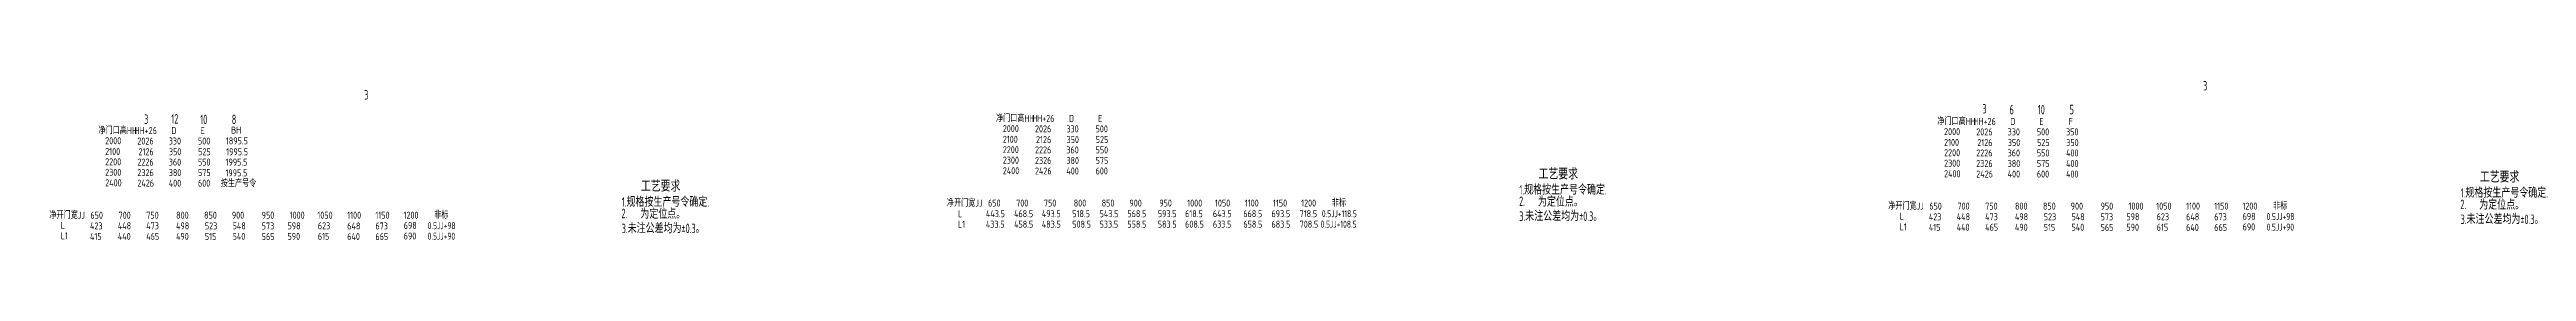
# Model space of a CAD drawing. Header units: inches. Extents: x 14216 to 120088, y -29410 to 23559.
# Drawn here: x 18958 to 22477, y 5861 to 6088 of the extents above; entities that cross this region are included whole.
import ezdxf

# ---------------------------------------------------------------- set-up
doc = ezdxf.new("R2010")
doc.units = ezdxf.units.IN
doc.header["$LTSCALE"] = 0.3
doc.header["$MEASUREMENT"] = 0
doc.layers.add('2', color=2, linetype='Continuous')
doc.layers.add('7', color=4, linetype='Continuous')
doc.layers.add('粗实线', color=7, linetype='Continuous', lineweight=30)
doc.styles.add('HZ', font='isocp2.shx', dxfattribs={"width": 0.7, "bigfont": 'hztxt.shx'})

msp = doc.modelspace()

# ---------------------------------------------------------------- texts
at = {"layer": '2', "style": 'HZ'}
for s, width, p in [('净门口高HH', 0.75, (19027.844, 6012.23)), ('HH+26', 0.75, (19079.096, 6012.23)), ('D', 0.75, (19131.446, 6012.23)), ('E', 0.75, (19172.946, 6012.23)), ('BH', 0.75, (19216.477, 6012.958)), ('净门口高HH', 0.75, (20302.934, 6029.548)), ('2000', 0.75, (20312.589, 6015.05)), ('HH+26', 0.75, (20354.186, 6029.548)), ('2026', 0.75, (20358.306, 6014.651)), ('330', 0.75, (20402.907, 6014.651)), ('D', 0.75, (20406.536, 6029.548)), ('500', 0.75, (20444.407, 6014.651)), ('E', 0.75, (20448.036, 6029.548)), ('净门口高HH', 0.75, (21640.064, 6025.21)), ('2000', 0.75, (21649.72, 6010.712)), ('HH+26', 0.75, (21691.317, 6025.21)), ('2026', 0.75, (21695.436, 6010.312)), ('330', 0.75, (21740.038, 6010.312)), ('D', 0.75, (21743.666, 6025.21)), ('500', 0.75, (21781.538, 6010.312)), ('E', 0.75, (21785.166, 6025.21)), ('350', 0.75, (21823.038, 6010.312)), ('F', 0.75, (21826.666, 6025.21)), ('2000', 0.75, (19037.5, 5997.732)), ('2100', 0.75, (19037.5, 5982.481)), ('2026', 0.75, (19083.216, 5997.333)), ('2126', 0.75, (19084.733, 5982.082)), ('330', 0.75, (19127.817, 5997.333)), ('350', 0.75, (19128.048, 5982.082)), ('500', 0.75, (19169.317, 5997.333)), ('525', 0.75, (19169.548, 5982.082)), ('1895.5', 0.75, (19208.97, 5997.544)), ('1995.5', 0.75, (19209.364, 5982.007)), ('2100', 0.75, (20312.589, 5999.799)), ('2200', 0.75, (20312.589, 5985.05)), ('2226', 0.75, (20358.306, 5984.651)), ('2126', 0.75, (20359.823, 5999.4)), ('360', 0.75, (20402.907, 5984.651)), ('350', 0.75, (20403.138, 5999.4)), ('550', 0.75, (20444.407, 5984.651)), ('525', 0.75, (20444.638, 5999.4)), ('2100', 0.75, (21649.72, 5995.461)), ('2200', 0.75, (21649.72, 5980.712)), ('2226', 0.75, (21695.436, 5980.312)), ('2126', 0.75, (21696.954, 5995.061)), ('360', 0.75, (21740.038, 5980.312)), ('350', 0.75, (21740.268, 5995.061)), ('550', 0.75, (21781.538, 5980.312)), ('525', 0.75, (21781.768, 5995.061)), ('400', 0.75, (21823.038, 5980.312)), ('350', 0.75, (21823.268, 5995.061)), ('2200', 0.75, (19037.5, 5967.732)), ('2300', 0.75, (19037.5, 5952.732)), ('2400', 0.75, (19037.5, 5937.732)), ('2226', 0.75, (19083.216, 5967.333)), ('2326', 0.75, (19083.216, 5952.333)), ('2426', 0.75, (19083.216, 5937.333)), ('360', 0.75, (19127.817, 5967.333)), ('380', 0.75, (19127.817, 5952.333)), ('400', 0.75, (19127.817, 5937.333)), ('550', 0.75, (19169.317, 5967.333)), ('575', 0.75, (19169.317, 5952.333)), ('600', 0.75, (19169.317, 5937.333)), ('按生产号令', 0.75, (19201.578, 5936.834)), ('1995.5', 0.75, (19208.303, 5951.914)), ('1995.5', 0.75, (19208.507, 5967.328)), ('2300', 0.75, (20312.589, 5970.05)), ('2400', 0.75, (20312.589, 5955.05)), ('2326', 0.75, (20358.306, 5969.651)), ('2426', 0.75, (20358.306, 5954.651)), ('380', 0.75, (20402.907, 5969.651)), ('400', 0.75, (20402.907, 5954.651)), ('575', 0.75, (20444.407, 5969.651)), ('600', 0.75, (20444.407, 5954.651)), ('2300', 0.75, (21649.72, 5965.712)), ('2400', 0.75, (21649.72, 5950.712)), ('2326', 0.75, (21695.436, 5965.312)), ('2426', 0.75, (21695.436, 5950.312)), ('380', 0.75, (21740.038, 5965.312)), ('400', 0.75, (21740.038, 5950.312)), ('575', 0.75, (21781.538, 5965.312)), ('600', 0.75, (21781.538, 5950.312)), ('400', 0.75, (21823.038, 5965.312)), ('400', 0.75, (21823.038, 5950.312)), ('净开门宽JJ', 0.75, (20233.172, 5908.96)), ('650', 0.75, (20291.613, 5908.96)), ('700', 0.75, (20331.613, 5908.96)), ('750', 0.75, (20371.007, 5908.96)), ('800', 0.75, (20413.41, 5908.96)), ('850', 0.75, (20453.113, 5908.96)), ('900', 0.75, (20492.507, 5908.96)), ('950', 0.75, (20534.91, 5908.96)), ('1000', 0.75, (20574.613, 5908.96)), ('1050', 0.75, (20614.007, 5908.96)), ('1100', 0.75, (20656.41, 5908.96)), ('1150', 0.75, (20696.41, 5908.96)), ('1200', 0.75, (20736.41, 5908.96)), ('非标', 0.75, (20779.985, 5908.96)), ('净开门宽JJ', 0.75, (21570.302, 5904.621)), ('650', 0.75, (21628.744, 5904.621)), ('700', 0.75, (21668.744, 5904.621)), ('750', 0.75, (21708.138, 5904.621)), ('800', 0.75, (21750.541, 5904.621)), ('850', 0.75, (21790.244, 5904.621)), ('900', 0.75, (21829.638, 5904.621)), ('950', 0.75, (21872.041, 5904.621)), ('1000', 0.75, (21911.744, 5904.621)), ('1050', 0.75, (21951.138, 5904.621)), ('1100', 0.75, (21993.541, 5904.621)), ('1150', 0.75, (22033.541, 5904.621)), ('1200', 0.75, (22073.541, 5904.621)), ('非标', 0.75, (22117.115, 5904.621)), ('净开门宽JJ', 0.75, (18958.082, 5891.642)), ('L', 0.75, (18974.368, 5877.195)), ('423', 0.75, (19015.928, 5876.342)), ('650', 0.75, (19016.523, 5891.642)), ('448', 0.75, (19055.475, 5876.493)), ('700', 0.75, (19056.523, 5891.642)), ('473', 0.75, (19095.838, 5876.493)), ('750', 0.75, (19095.917, 5891.642)), ('498', 0.75, (19138.153, 5876.493)), ('800', 0.75, (19138.32, 5891.642)), ('850', 0.75, (19178.023, 5891.642)), ('523', 0.75, (19179.089, 5876.342)), ('900', 0.75, (19217.417, 5891.642)), ('548', 0.75, (19218.545, 5876.493)), ('950', 0.75, (19259.82, 5891.642)), ('573', 0.75, (19259.853, 5876.252)), ('598', 0.75, (19296.512, 5876.493)), ('1000', 0.75, (19299.523, 5891.642)), ('1050', 0.75, (19338.917, 5891.642)), ('623', 0.75, (19339.562, 5876.493)), ('1100', 0.75, (19381.32, 5891.642)), ('648', 0.75, (19381.353, 5876.252)), ('1150', 0.75, (19421.32, 5891.642)), ('673', 0.75, (19421.353, 5876.252)), ('1200', 0.75, (19461.32, 5891.642)), ('698', 0.75, (19461.594, 5876.976)), ('0.5JJ+98', 0.7, (19495.623, 5876.735)), ('非标', 0.75, (19504.895, 5891.642)), ('L', 0.75, (20249.005, 5893.758)), ('L1', 0.75, (20249.005, 5878.758)), ('443.5', 0.75, (20288.602, 5893.811)), ('433.5', 0.75, (20288.602, 5878.811)), ('468.5', 0.75, (20328.602, 5893.811)), ('458.5', 0.75, (20328.602, 5878.811)), ('493.5', 0.75, (20368.029, 5893.811)), ('483.5', 0.75, (20368.029, 5878.811)), ('518.5', 0.75, (20411.269, 5893.811)), ('508.5', 0.75, (20411.269, 5878.811)), ('543.5', 0.75, (20450.102, 5893.811)), ('533.5', 0.75, (20450.102, 5878.811)), ('568.5', 0.75, (20489.529, 5893.811)), ('558.5', 0.75, (20489.529, 5878.811)), ('593.5', 0.75, (20532.769, 5893.811)), ('583.5', 0.75, (20532.769, 5878.811)), ('618.5', 0.75, (20571.602, 5893.811)), ('608.5', 0.75, (20571.602, 5878.811)), ('643.5', 0.75, (20611.029, 5893.811)), ('633.5', 0.75, (20611.029, 5878.811)), ('668.5', 0.75, (20654.269, 5893.811)), ('658.5', 0.75, (20654.269, 5878.811)), ('693.5', 0.75, (20694.269, 5893.811)), ('683.5', 0.75, (20694.269, 5878.811)), ('718.5', 0.75, (20734.269, 5893.811)), ('708.5', 0.75, (20734.269, 5878.811)), ('0.5JJ+108.5', 0.7, (20764.139, 5878.811)), ('0.5JJ+118.5', 0.7, (20765.837, 5893.811)), ('L', 0.75, (21586.588, 5890.174)), ('L1', 0.75, (21586.588, 5875.174)), ('423', 0.75, (21628.148, 5889.322)), ('415', 0.75, (21628.148, 5874.322)), ('448', 0.75, (21667.695, 5889.473)), ('440', 0.75, (21667.695, 5874.473)), ('473', 0.75, (21708.058, 5889.473)), ('465', 0.75, (21708.058, 5874.473)), ('498', 0.75, (21750.373, 5889.473)), ('490', 0.75, (21750.373, 5874.473)), ('523', 0.75, (21791.309, 5889.322)), ('515', 0.75, (21791.309, 5874.322)), ('548', 0.75, (21830.766, 5889.473)), ('540', 0.75, (21830.766, 5874.473)), ('573', 0.75, (21872.073, 5889.231)), ('565', 0.75, (21872.073, 5874.231)), ('598', 0.75, (21908.733, 5889.473)), ('590', 0.75, (21908.733, 5874.473)), ('623', 0.75, (21951.783, 5889.473)), ('615', 0.75, (21951.783, 5874.473)), ('648', 0.75, (21993.573, 5889.231)), ('640', 0.75, (21993.573, 5874.231)), ('673', 0.75, (22033.573, 5889.231)), ('665', 0.75, (22033.573, 5874.231)), ('698', 0.75, (22073.815, 5889.956)), ('690', 0.75, (22073.815, 5874.956)), ('0.5JJ+98', 0.7, (22107.844, 5889.714)), ('0.5JJ+90', 0.7, (22107.844, 5874.714)), ('L1', 0.75, (18974.368, 5862.195)), ('415', 0.75, (19015.928, 5861.342)), ('440', 0.75, (19055.475, 5861.493)), ('465', 0.75, (19095.838, 5861.493)), ('490', 0.75, (19138.153, 5861.493)), ('515', 0.75, (19179.089, 5861.342)), ('540', 0.75, (19218.545, 5861.493)), ('565', 0.75, (19259.853, 5861.252)), ('590', 0.75, (19296.512, 5861.493)), ('615', 0.75, (19339.562, 5861.493)), ('640', 0.75, (19381.353, 5861.252)), ('665', 0.75, (19421.353, 5861.252)), ('690', 0.75, (19461.594, 5861.976)), ('0.5JJ+90', 0.7, (19495.623, 5861.735))]:
    msp.add_text(s, height=10, dxfattribs=dict(at, width=width)).set_placement(p)
at = {"layer": '2', "color": 6, "style": 'HZ', "width": 0.7}
for s, p in [('1.规格按生产号令确定.', (19771.298, 5908.667)), ('2.', (21046.02, 5909.716)), ('1.规格按生产号令确定.', (21046.388, 5925.985)), ('为定位点。', (21072.805, 5908.941)), ('2.', (22383.15, 5905.378)), ('1.规格按生产号令确定.', (22383.519, 5921.646)), ('为定位点。', (22409.936, 5904.602)), ('2.', (19770.93, 5892.398)), ('3.未注公差均为±0.3。', (19771.218, 5871.088)), ('为定位点。', (19797.715, 5891.623)), ('3.未注公差均为±0.3。', (21046.308, 5888.406)), ('3.未注公差均为±0.3。', (22383.438, 5884.068))]:
    msp.add_text(s, height=13.5, dxfattribs=at).set_placement(p)
at = {"layer": '7', "style": 'HZ', "width": 0.7}
for s, p in [('3', (22017.666, 6074.379)), ('3', (19405.445, 6061.4)), ('3', (21704.141, 6041.642)), ('6', (21742.733, 6040.38)), ('10', (21782.822, 6040.391)), ('5', (21827.876, 6040.537)), ('3', (19092.866, 6026.649)), ('12', (19131.423, 6027.211)), ('10', (19172.54, 6026.324)), ('8', (19217.296, 6026.539))]:
    msp.add_text(s, height=13.5, dxfattribs=at).set_placement(p)
at = {"layer": '粗实线', "color": 3, "linetype": 'Continuous', "lineweight": -3, "style": 'HZ', "width": 0.7}
for p in [(19798.568, 5930.208), (21073.658, 5947.526), (22410.788, 5943.188)]:
    msp.add_text('工艺要求', height=16, dxfattribs=at).set_placement(p)

doc.saveas('drawing.dxf')
